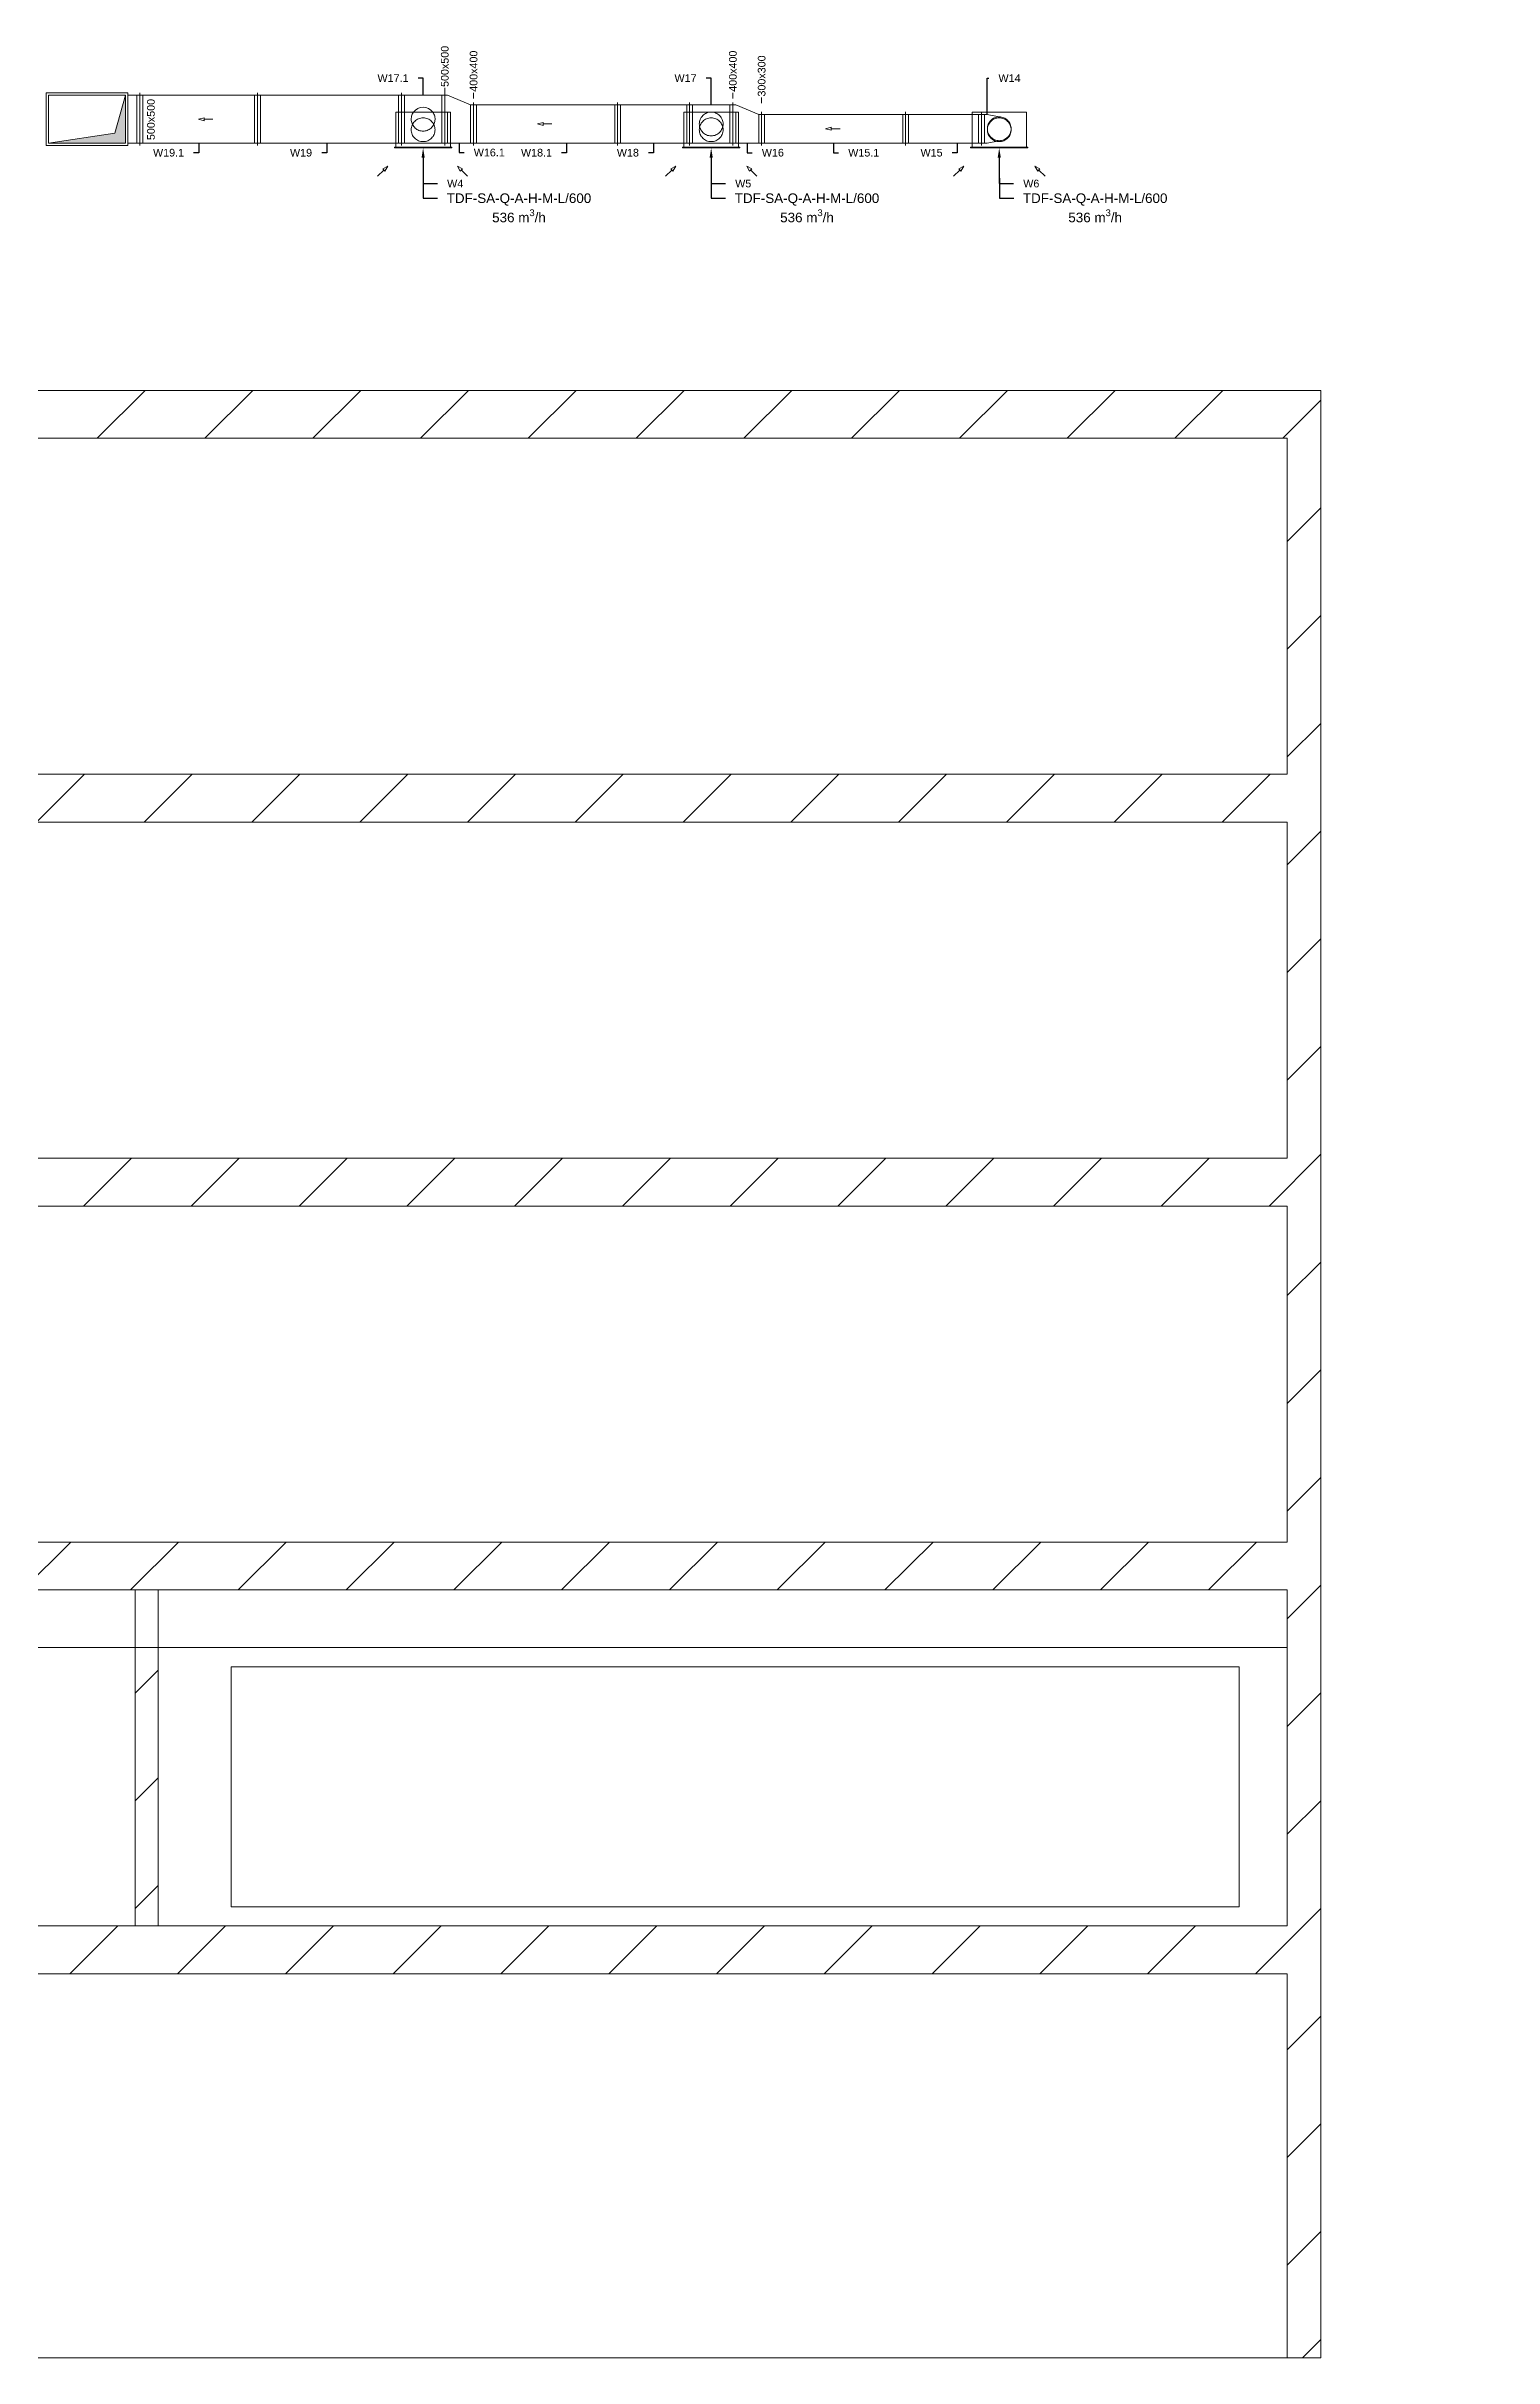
# Model space of a CAD drawing. Header units: millimetres. Extents: x 59762 to 60194, y -87842 to -87548.
# Drawn here: x 60080.2 to 60095.27, y -87760.77 to -87736.68 of the extents above; entities that cross this region are included whole.
import ezdxf
from ezdxf import colors
from ezdxf.entities.mleader import LeaderData, LeaderLine
from ezdxf.math import Vec2, Vec3

# ---------------------------------------------------------------- set-up
doc = ezdxf.new("R2010")
doc.units = ezdxf.units.MM
doc.linetypes.add('ACAD_ISO02W100', pattern=[15, 12, -3])
doc.linetypes.add('JIS_02_1.2', pattern=[2.5, 1.25, -1.25])
for name, color, linetype, lineweight in [('kanały', 7, 'Continuous', 20), ('nawi. strzałki', 150, 'Continuous', 20), ('wymiary', 7, 'Continuous', 13), ('wyw opis', 30, 'Continuous', 20)]:
    doc.layers.add(name, color=color, linetype=linetype, lineweight=lineweight)
doc.layers.add('osie', color=7, linetype='JIS_02_1.2', lineweight=5, transparency=0.7)
doc.layers.add('podkład', color=7, linetype='Continuous', lineweight=13, transparency=0.7)
doc.styles.add('styl1', font='arial.ttf', dxfattribs={"height": 0.08})
pattern_1 = [(45, (57055.1895, -93764.5918), (-0.56126601, 0.56126601), [])]

# ---------------------------------------------------------------- blocks, each defined once
blk = doc.blocks.new('_None')

msp = doc.modelspace()

# ---------------------------------------------------------------- hatches: boundary and pattern name
at = {"layer": 'kanały'}
h = msp.add_hatch(color=256, dxfattribs=at)
h.dxf.hatch_style = 1
h.paths.add_polyline_path([(60080.224249, -87737.694224), (60080.915043, -87737.590164), (60081.024249, -87737.194224), (60081.024249, -87737.694224)])
at = {"layer": 'podkład'}
h = msp.add_hatch(dxfattribs=at)
h.set_pattern_fill('ANSI31', color=256, scale=0.25)
h.set_pattern_definition(pattern_1)
h.paths.add_polyline_path([(60093.474249, -87740.269497), (60062.774249, -87740.269497), (60062.774249, -87760.769497), (60063.124249, -87760.769497), (60063.124249, -87756.769497), (60093.124249, -87756.769497), (60093.124249, -87760.769497), (60093.474249, -87760.769497)])
h.paths.add_polyline_path([(60063.124249, -87744.769497), (60093.124249, -87744.769497), (60093.124249, -87748.269497), (60063.124249, -87748.269497)], flags=16)
h.paths.add_polyline_path([(60063.124249, -87744.269497), (60063.124249, -87740.769497), (60093.124249, -87740.769497), (60093.124249, -87744.269497)], flags=16)
h.paths.add_polyline_path([(60063.124249, -87748.769497), (60093.124249, -87748.769497), (60093.124249, -87752.269497), (60063.124249, -87752.269497)], flags=16)
h.paths.add_polyline_path([(60063.124249, -87752.769497), (60093.124249, -87752.769497), (60093.124249, -87752.869497), (60093.124249, -87756.269497), (60063.124249, -87756.269497), (60063.124249, -87752.869497)], flags=16)
h.paths.add_polyline_path([(60063.624249, -87753.169497), (60074.124249, -87753.169497), (60074.124249, -87755.669497), (60063.624249, -87755.669497)], flags=0)
h.paths.add_polyline_path([(60082.124249, -87753.169497), (60092.624249, -87753.169497), (60092.624249, -87755.669497), (60082.124249, -87755.669497)], flags=0)
h.paths.add_polyline_path([(60081.364249, -87752.869497), (60081.124249, -87752.869497), (60081.124249, -87756.269497), (60081.364249, -87756.269497)], flags=0)
h.paths.add_polyline_path([(60075.124249, -87752.869497), (60074.884249, -87752.869497), (60074.884249, -87756.269497), (60075.124249, -87756.269497)], flags=0)
h = msp.add_hatch(dxfattribs=at)
h.set_pattern_fill('ANSI31', color=256, scale=0.25)
h.set_pattern_definition(pattern_1)
h.paths.add_polyline_path([(60075.124249, -87752.869497), (60074.884249, -87752.869497), (60074.884249, -87756.269497), (60075.124249, -87756.269497)])
h.paths.add_polyline_path([(60081.364249, -87752.869497), (60081.124249, -87752.869497), (60081.124249, -87756.269497), (60081.364249, -87756.269497)])

# ---------------------------------------------------------------- linework, layer by layer
at = {"layer": 'kanały'}
for p, q in [((60081.049249, -87737.169224), (60080.199249, -87737.169224)), ((60080.199249, -87737.169224), (60080.199249, -87737.719224)), ((60080.224249, -87737.194224), (60081.024249, -87737.194224)), ((60080.224249, -87737.694224), (60080.224249, -87737.194224)), ((60080.915043, -87737.590164), (60081.024249, -87737.194224)), ((60081.024249, -87737.194224), (60081.024249, -87737.694224)), ((60081.049249, -87737.719224), (60081.049249, -87737.169224)), ((60081.049249, -87737.194224), (60081.174249, -87737.194224)), ((60081.174249, -87737.169224), (60081.174249, -87737.719224)), ((60083.869249, -87737.372224), (60083.869249, -87737.194224)), ((60083.899249, -87737.372224), (60083.899249, -87737.194224)), ((60083.929249, -87737.372224), (60083.929249, -87737.194224)), ((60084.319249, -87737.372224), (60084.319249, -87737.194224)), ((60084.349249, -87737.372224), (60084.349249, -87737.194224)), ((60083.840749, -87737.372224), (60084.407749, -87737.372224)), ((60083.840749, -87737.372224), (60083.840749, -87737.736224)), ((60084.407749, -87737.372224), (60084.407749, -87737.736224)), ((60086.840749, -87737.372224), (60087.407749, -87737.372224)), ((60086.840749, -87737.372224), (60086.840749, -87737.736224)), ((60086.869249, -87737.372224), (60086.869249, -87737.294224)), ((60086.899249, -87737.372224), (60086.899249, -87737.294224)), ((60086.929249, -87737.372224), (60086.929249, -87737.294224)), ((60087.319249, -87737.372224), (60087.319249, -87737.294224)), ((60087.349249, -87737.372224), (60087.349249, -87737.294224)), ((60087.407749, -87737.372224), (60087.407749, -87737.736224)), ((60089.840749, -87737.372224), (60090.407749, -87737.372224)), ((60089.840749, -87737.372224), (60089.840749, -87737.736224)), ((60089.840749, -87737.394224), (60089.939249, -87737.394224)), ((60090.407749, -87737.372224), (60090.407749, -87737.736224)), ((60080.199249, -87737.719224), (60081.049249, -87737.719224)), ((60080.224249, -87737.694224), (60080.915043, -87737.590164)), ((60081.024249, -87737.694224), (60080.224249, -87737.694224)), ((60081.049249, -87737.694224), (60081.174249, -87737.694224)), ((60083.826249, -87737.744224), (60083.826249, -87737.736224)), ((60083.826249, -87737.736224), (60084.422249, -87737.736224)), ((60083.826249, -87737.744224), (60084.422249, -87737.744224)), ((60084.407749, -87737.694224), (60084.619249, -87737.694224)), ((60084.422249, -87737.736224), (60084.422249, -87737.744224)), ((60086.826249, -87737.744224), (60086.826249, -87737.736224)), ((60086.826249, -87737.736224), (60087.422249, -87737.736224)), ((60086.826249, -87737.744224), (60087.422249, -87737.744224)), ((60087.422249, -87737.736224), (60087.422249, -87737.744224)), ((60089.826249, -87737.744224), (60089.826249, -87737.736224)), ((60089.826249, -87737.736224), (60090.422249, -87737.736224)), ((60089.826249, -87737.744224), (60090.422249, -87737.744224)), ((60089.840749, -87737.694224), (60089.939249, -87737.694224)), ((60090.422249, -87737.736224), (60090.422249, -87737.744224))]:
    msp.add_line(p, q, dxfattribs=at)
at = {"layer": 'kanały', "ltscale": 20}
for p, q in [((60081.144249, -87737.194224), (60081.144249, -87737.694224)), ((60081.174249, -87737.194224), (60081.174249, -87737.169224)), ((60081.174249, -87737.694224), (60081.174249, -87737.194224)), ((60081.174249, -87737.194224), (60082.399249, -87737.194224)), ((60081.204249, -87737.194224), (60081.204249, -87737.694224)), ((60082.369249, -87737.194224), (60082.369249, -87737.694224)), ((60082.399249, -87737.194224), (60082.399249, -87737.169224)), ((60082.399249, -87737.194224), (60082.399249, -87737.169224)), ((60082.399249, -87737.194224), (60083.899249, -87737.194224)), ((60082.399249, -87737.194224), (60082.399249, -87737.694224)), ((60082.399249, -87737.194224), (60082.399249, -87737.694224)), ((60082.429249, -87737.194224), (60082.429249, -87737.694224)), ((60083.899249, -87737.194224), (60083.899249, -87737.169224)), ((60083.899249, -87737.194224), (60083.899249, -87737.169224)), ((60083.899249, -87737.194224), (60084.349249, -87737.194224)), ((60084.349249, -87737.194224), (60084.349249, -87737.169224)), ((60084.349249, -87737.169224), (60084.349249, -87737.194224)), ((60084.349249, -87737.169224), (60084.349249, -87737.194224)), ((60084.379249, -87737.194224), (60084.349249, -87737.194224)), ((60084.379249, -87737.194224), (60084.619249, -87737.294224)), ((60084.649249, -87737.269224), (60084.649249, -87737.294224)), ((60084.649249, -87737.294224), (60084.649249, -87737.269224)), ((60086.149249, -87737.294224), (60086.149249, -87737.269224)), ((60086.149249, -87737.294224), (60086.149249, -87737.269224)), ((60086.899249, -87737.294224), (60086.899249, -87737.269224)), ((60086.899249, -87737.294224), (60086.899249, -87737.269224)), ((60087.349249, -87737.269224), (60087.349249, -87737.294224)), ((60087.349249, -87737.269224), (60087.349249, -87737.294224)), ((60084.619249, -87737.694224), (60084.619249, -87737.294224)), ((60084.619249, -87737.294224), (60084.649249, -87737.294224)), ((60084.649249, -87737.694224), (60084.649249, -87737.294224)), ((60084.649249, -87737.294224), (60086.149249, -87737.294224)), ((60084.649249, -87737.294224), (60084.649249, -87737.694224)), ((60084.679249, -87737.294224), (60084.679249, -87737.694224)), ((60086.119249, -87737.294224), (60086.119249, -87737.694224)), ((60086.149249, -87737.294224), (60086.149249, -87737.694224)), ((60086.149249, -87737.294224), (60086.899249, -87737.294224)), ((60086.149249, -87737.294224), (60086.149249, -87737.694224)), ((60086.179249, -87737.294224), (60086.179249, -87737.694224)), ((60086.899249, -87737.294224), (60087.349249, -87737.294224)), ((60087.379249, -87737.294224), (60087.349249, -87737.294224)), ((60087.379249, -87737.294224), (60087.619249, -87737.394224)), ((60087.619249, -87737.694224), (60087.619249, -87737.394224)), ((60087.619249, -87737.394224), (60087.649249, -87737.394224)), ((60087.649249, -87737.394224), (60087.649249, -87737.369224)), ((60087.649249, -87737.394224), (60087.649249, -87737.369224)), ((60087.649249, -87737.394224), (60087.649249, -87737.694224)), ((60087.649249, -87737.394224), (60089.149249, -87737.394224)), ((60087.649249, -87737.394224), (60087.649249, -87737.694224)), ((60087.679249, -87737.394224), (60087.679249, -87737.694224)), ((60089.119249, -87737.394224), (60089.119249, -87737.694224)), ((60089.149249, -87737.394224), (60089.149249, -87737.369224)), ((60089.149249, -87737.394224), (60089.149249, -87737.369224)), ((60089.149249, -87737.394224), (60089.149249, -87737.694224)), ((60089.149249, -87737.394224), (60089.840749, -87737.394224)), ((60089.149249, -87737.394224), (60089.149249, -87737.694224)), ((60089.179249, -87737.394224), (60089.179249, -87737.694224)), ((60081.174249, -87737.694224), (60082.399249, -87737.694224)), ((60081.174249, -87737.719224), (60081.174249, -87737.694224)), ((60082.399249, -87737.694224), (60083.840749, -87737.694224)), ((60082.399249, -87737.719224), (60082.399249, -87737.694224)), ((60082.399249, -87737.719224), (60082.399249, -87737.694224)), ((60084.619249, -87737.694224), (60084.649249, -87737.694224)), ((60084.649249, -87737.694224), (60084.649249, -87737.719224)), ((60084.649249, -87737.694224), (60086.149249, -87737.694224)), ((60084.649249, -87737.719224), (60084.649249, -87737.694224)), ((60086.149249, -87737.719224), (60086.149249, -87737.694224)), ((60086.149249, -87737.694224), (60086.840749, -87737.694224)), ((60086.149249, -87737.719224), (60086.149249, -87737.694224)), ((60087.349249, -87737.694224), (60087.349249, -87737.719224)), ((60087.407749, -87737.694224), (60087.619249, -87737.694224)), ((60087.619249, -87737.694224), (60087.649249, -87737.694224)), ((60087.649249, -87737.719224), (60087.649249, -87737.694224)), ((60087.649249, -87737.694224), (60089.149249, -87737.694224)), ((60087.649249, -87737.719224), (60087.649249, -87737.694224)), ((60089.149249, -87737.719224), (60089.149249, -87737.694224)), ((60089.149249, -87737.694224), (60089.840749, -87737.694224)), ((60089.149249, -87737.719224), (60089.149249, -87737.694224))]:
    msp.add_line(p, q, dxfattribs=at)
at = {"layer": 'kanały', "linetype": 'ACAD_ISO02W100', "ltscale": 0.09}
for p, q in [((60083.869249, -87737.372224), (60083.869249, -87737.694224)), ((60083.899249, -87737.372224), (60083.899249, -87737.694224)), ((60083.899249, -87737.372224), (60083.899249, -87737.694224)), ((60083.929249, -87737.372224), (60083.929249, -87737.694224)), ((60084.319249, -87737.372224), (60084.319249, -87737.694224)), ((60084.349249, -87737.372224), (60084.349249, -87737.694224)), ((60084.349249, -87737.694224), (60084.349249, -87737.372224)), ((60084.349249, -87737.694224), (60084.349249, -87737.372224)), ((60084.379249, -87737.694224), (60084.379249, -87737.372224)), ((60086.869249, -87737.372224), (60086.869249, -87737.694224)), ((60086.899249, -87737.372224), (60086.899249, -87737.694224)), ((60086.899249, -87737.372224), (60086.899249, -87737.694224)), ((60086.929249, -87737.372224), (60086.929249, -87737.694224)), ((60087.319249, -87737.372224), (60087.319249, -87737.694224)), ((60087.349249, -87737.694224), (60087.349249, -87737.372224)), ((60087.349249, -87737.694224), (60087.349249, -87737.372224)), ((60087.379249, -87737.694224), (60087.379249, -87737.372224)), ((60089.909249, -87737.394224), (60089.909249, -87737.694224)), ((60089.939249, -87737.394224), (60089.939249, -87737.369224)), ((60089.939249, -87737.394224), (60089.939249, -87737.369224)), ((60089.939249, -87737.394224), (60089.939249, -87737.694224)), ((60089.939249, -87737.394224), (60089.939249, -87737.694224)), ((60089.939249, -87737.394224), (60089.999249, -87737.394224)), ((60089.969249, -87737.394224), (60089.969249, -87737.694224)), ((60089.999249, -87737.394224), (60090.124249, -87737.420224)), ((60083.840749, -87737.694224), (60083.899249, -87737.694224)), ((60083.899249, -87737.719224), (60083.899249, -87737.694224)), ((60083.899249, -87737.694224), (60084.349249, -87737.694224)), ((60083.899249, -87737.719224), (60083.899249, -87737.694224)), ((60084.349249, -87737.719224), (60084.349249, -87737.694224)), ((60084.349249, -87737.694224), (60084.349249, -87737.719224)), ((60084.349249, -87737.694224), (60084.349249, -87737.719224)), ((60084.407749, -87737.694224), (60084.349249, -87737.694224)), ((60086.840749, -87737.694224), (60086.899249, -87737.694224)), ((60086.899249, -87737.719224), (60086.899249, -87737.694224)), ((60086.899249, -87737.694224), (60087.349249, -87737.694224)), ((60086.899249, -87737.719224), (60086.899249, -87737.694224)), ((60087.349249, -87737.694224), (60087.349249, -87737.719224)), ((60087.407749, -87737.694224), (60087.349249, -87737.694224)), ((60089.939249, -87737.719224), (60089.939249, -87737.694224)), ((60089.939249, -87737.719224), (60089.939249, -87737.694224)), ((60089.939249, -87737.694224), (60089.999249, -87737.694224)), ((60089.999249, -87737.694224), (60090.124249, -87737.668224))]:
    msp.add_line(p, q, dxfattribs=at)
for centre in [(60084.124249, -87737.554224), (60087.124249, -87737.494224), (60087.124249, -87737.554224), (60090.124249, -87737.544224), (60090.124249, -87737.554224)]:
    msp.add_circle(centre, 0.124, dxfattribs=at)
msp.add_arc((60084.124249, -87737.444224), 0.124, 144.5040674, 35.4959326, dxfattribs=at)
at = {"layer": 'kanały'}
msp.add_arc((60084.124249, -87737.444224), 0.124, 35.4959326, 144.5040674, dxfattribs=at)
at = {"layer": 'nawi. strzałki', "color": 7, "ltscale": 20}
for p, q in [((60081.784845, -87737.444224), (60081.842801, -87737.428695)), ((60081.784845, -87737.444224), (60081.842801, -87737.459753)), ((60081.842801, -87737.459753), (60081.842801, -87737.428695)), ((60081.934845, -87737.444224), (60081.842801, -87737.444224)), ((60085.316293, -87737.494224), (60085.374249, -87737.478695)), ((60085.316293, -87737.494224), (60085.374249, -87737.509753)), ((60085.374249, -87737.509753), (60085.374249, -87737.478695)), ((60085.466293, -87737.494224), (60085.374249, -87737.494224)), ((60088.316293, -87737.544224), (60088.374249, -87737.528695)), ((60088.374249, -87737.559753), (60088.374249, -87737.528695)), ((60088.316293, -87737.544224), (60088.374249, -87737.559753)), ((60088.466293, -87737.544224), (60088.374249, -87737.544224)), ((60083.649472, -87738.039219), (60083.714558, -87737.974133)), ((60083.755538, -87737.933153), (60083.703577, -87737.963153)), ((60083.725538, -87737.985114), (60083.703577, -87737.963153)), ((60083.755538, -87737.933153), (60083.725538, -87737.985114)), ((60084.481558, -87737.933153), (60084.511558, -87737.985114)), ((60084.481558, -87737.933153), (60084.53352, -87737.963153)), ((60084.53352, -87737.963153), (60084.511558, -87737.985114)), ((60084.587624, -87738.039219), (60084.522539, -87737.974133)), ((60086.649472, -87738.039219), (60086.714558, -87737.974133)), ((60086.755538, -87737.933153), (60086.703577, -87737.963153)), ((60086.725538, -87737.985114), (60086.703577, -87737.963153)), ((60086.755538, -87737.933153), (60086.725538, -87737.985114)), ((60087.49496, -87737.933153), (60087.52496, -87737.985114)), ((60087.49496, -87737.933153), (60087.546921, -87737.963153)), ((60087.546921, -87737.963153), (60087.52496, -87737.985114)), ((60087.601026, -87738.039219), (60087.53594, -87737.974133)), ((60089.649472, -87738.039219), (60089.714558, -87737.974133)), ((60089.755538, -87737.933153), (60089.703577, -87737.963153)), ((60089.725538, -87737.985114), (60089.703577, -87737.963153)), ((60089.755538, -87737.933153), (60089.725538, -87737.985114)), ((60090.49496, -87737.933153), (60090.52496, -87737.985114)), ((60090.49496, -87737.933153), (60090.546921, -87737.963153)), ((60090.546921, -87737.963153), (60090.52496, -87737.985114)), ((60090.601026, -87738.039219), (60090.53594, -87737.974133))]:
    msp.add_line(p, q, dxfattribs=at)
at = {"layer": 'osie', "ltscale": 20}
for p, q in [((60060.274249, -87740.769497), (60095.274249, -87740.769497)), ((60060.274249, -87760.769497), (60095.274249, -87760.769497))]:
    msp.add_line(p, q, dxfattribs=at)
at = {"layer": 'podkład'}
for p, q in [((60062.774249, -87740.269497), (60093.474249, -87740.269497)), ((60093.474249, -87740.269497), (60093.474249, -87760.769497)), ((60063.124249, -87740.769497), (60093.124249, -87740.769497)), ((60093.124249, -87740.769497), (60093.124249, -87744.269497)), ((60063.124249, -87744.269497), (60093.124249, -87744.269497)), ((60063.124249, -87744.769497), (60093.124249, -87744.769497)), ((60093.124249, -87744.769497), (60093.124249, -87748.269497)), ((60063.124249, -87748.269497), (60093.124249, -87748.269497)), ((60063.124249, -87748.769497), (60093.124249, -87748.769497)), ((60093.124249, -87748.769497), (60093.124249, -87752.269497)), ((60063.124249, -87752.269497), (60093.124249, -87752.269497)), ((60063.124249, -87752.269497), (60093.124249, -87752.269497)), ((60063.124249, -87752.769497), (60093.124249, -87752.769497)), ((60081.124249, -87752.869497), (60081.124249, -87752.769497)), ((60081.124249, -87756.269497), (60081.124249, -87752.869497)), ((60081.364249, -87752.869497), (60081.364249, -87752.769497)), ((60081.364249, -87756.269497), (60081.364249, -87752.869497)), ((60093.124249, -87752.869497), (60093.124249, -87752.769497)), ((60093.124249, -87756.269497), (60093.124249, -87752.869497)), ((60063.124249, -87753.369497), (60093.124249, -87753.369497)), ((60063.124249, -87756.269497), (60093.124249, -87756.269497)), ((60063.124249, -87756.769497), (60093.124249, -87756.769497)), ((60093.124249, -87756.769497), (60093.124249, -87760.769497)), ((60062.774249, -87760.769497), (60093.474249, -87760.769497))]:
    msp.add_line(p, q, dxfattribs=at)
msp.add_lwpolyline([(60092.624249, -87753.569497), (60082.124249, -87753.569497), (60082.124249, -87756.069497), (60092.624249, -87756.069497)], close=True, dxfattribs=at)
at = {"layer": 'wymiary', "color": 7}
for p, q in [((60084.349249, -87737.118197), (60084.349249, -87737.178552)), ((60084.649249, -87737.168197), (60084.649249, -87737.228552)), ((60087.349249, -87737.168197), (60087.349249, -87737.228552)), ((60087.649249, -87737.218197), (60087.649249, -87737.278552))]:
    msp.add_line(p, q, dxfattribs=at)

# ---------------------------------------------------------------- texts
at = {"layer": 'wymiary', "color": 7, "ltscale": 20, "char_height": 0.08, "attachment_point": 1, "rotation": 90, "style": 'styl1'}
for s, insert in [('500x500', (60084.309536, -87737.108371)), ('400x400', (60084.609536, -87737.158371)), ('400x400', (60087.309536, -87737.158371)), ('300x300', (60087.609536, -87737.208371))]:
    msp.add_mtext_dynamic_manual_height_columns(s, width=0.44264358, gutter_width=1, heights=[0], dxfattribs=dict(at, insert=insert))
at = {"layer": 'wymiary', "ltscale": 20, "insert": (60081.248956, -87737.661999), "char_height": 0.08, "attachment_point": 1, "rotation": 90, "style": 'styl1'}
msp.add_mtext_dynamic_manual_height_columns('500x500', width=0.44264358, gutter_width=1, heights=[0], dxfattribs=at)

# ---------------------------------------------------------------- leaders
at = {"layer": 'wymiary'}
ml = msp.add_multileader_mtext('Standard', dxfattribs=at)
ml.set_content('W17.1', color=256, style='styl1')
ml.set_leader_properties()
ml.set_arrow_properties(name='NONE')
ml.build(insert=Vec2(0, 0))
ml.multileader.update_dxf_attribs({"dogleg_length": 0.15, "arrow_head_size": 0.1})
ctx = ml.context
ctx.base_point, ctx.char_height, ctx.arrow_head_size, ctx.landing_gap_size, ctx.plane_origin = Vec3(60083.570722, -87737.016527), 0.08, 0.1, 0.1, Vec3(60084.353672, -87738.316989)
ctx.text_align_type = 2
notes = []
notes.append((ctx, [(1, (1, 1, 0), (60084.124249, -87737.016527), (-1, 0), 0.052408, [(0, [(60084.124249, -87737.194224)], 0, [])])]))
ctx.mtext.insert, ctx.mtext.width, ctx.mtext.alignment, ctx.mtext.flow_direction = Vec3(60083.971841, -87736.976527), 0.51353508, 3, 5
ml = msp.add_multileader_mtext('Standard', dxfattribs=at)
ml.set_content('W17', color=256, style='styl1')
ml.set_leader_properties()
ml.set_arrow_properties(name='NONE')
ml.build(insert=Vec2(0, 0))
ml.multileader.update_dxf_attribs({"dogleg_length": 0.15, "arrow_head_size": 0.1})
ctx = ml.context
ctx.base_point, ctx.char_height, ctx.arrow_head_size, ctx.landing_gap_size, ctx.plane_origin = Vec3(60086.648485, -87737.016527), 0.08, 0.1, 0.1, Vec3(60087.353672, -87738.266989)
ctx.text_align_type = 2
notes.append((ctx, [(1, (1, 1, 0), (60087.124249, -87737.016527), (-1, 0), 0.052408, [(0, [(60087.124249, -87737.294224)], 0, [])])]))
ctx.mtext.insert, ctx.mtext.width, ctx.mtext.alignment, ctx.mtext.flow_direction = Vec3(60086.971841, -87736.976527), 0.51353508, 3, 5
ml = msp.add_multileader_mtext('Standard', dxfattribs=at)
ml.set_content('W14', color=256, style='styl1')
ml.set_leader_properties()
ml.set_arrow_properties(name='NONE')
ml.build(insert=Vec2(0, 0))
ml.multileader.update_dxf_attribs({"dogleg_length": 0.15, "arrow_head_size": 0.1})
ctx = ml.context
ctx.base_point, ctx.char_height, ctx.arrow_head_size, ctx.landing_gap_size, ctx.plane_origin = Vec3(60090.016156, -87737.016527), 0.08, 0.1, 0.1, Vec3(60090.103672, -87737.966989)
notes.append((ctx, [(0, (1, 1, 0), (60089.999249, -87737.016527), (1, 0), 0.016907, [(0, [(60089.999249, -87737.394224)], 0, [])])]))
ctx.mtext.insert, ctx.mtext.width, ctx.mtext.flow_direction = Vec3(60090.116156, -87736.976527), 0.51353508, 5
ml = msp.add_multileader_mtext('Standard', dxfattribs=at)
ml.set_content('W19.1', color=256, style='styl1')
ml.set_leader_properties()
ml.set_arrow_properties(name='NONE')
ml.build(insert=Vec2(0, 0))
ml.multileader.update_dxf_attribs({"dogleg_length": 0.15, "arrow_head_size": 0.1})
ctx = ml.context
ctx.base_point, ctx.char_height, ctx.arrow_head_size, ctx.landing_gap_size, ctx.plane_origin = Vec3(60081.233222, -87737.79375), 0.08, 0.1, 0.1, Vec3(60081.891172, -87738.266989)
ctx.text_align_type = 2
notes.append((ctx, [(1, (1, 1, 0), (60081.786749, -87737.79375), (-1, 0), 0.052408, [(0, [(60081.786749, -87737.694224)], 0, [])])]))
ctx.mtext.insert, ctx.mtext.width, ctx.mtext.alignment, ctx.mtext.flow_direction = Vec3(60081.634341, -87737.753068), 0.33810374, 3, 5
ml = msp.add_multileader_mtext('Standard', dxfattribs=at)
ml.set_content('W19', color=256, style='styl1')
ml.set_leader_properties()
ml.set_arrow_properties(name='NONE')
ml.build(insert=Vec2(0, 0))
ml.multileader.update_dxf_attribs({"dogleg_length": 0.15, "arrow_head_size": 0.1})
ctx = ml.context
ctx.base_point, ctx.char_height, ctx.arrow_head_size, ctx.landing_gap_size, ctx.plane_origin = Vec3(60082.644071, -87737.79375), 0.08, 0.1, 0.1, Vec3(60083.224422, -87738.266989)
ctx.text_align_type = 2
notes.append((ctx, [(1, (1, 1, 0), (60083.119999, -87737.79375), (-1, 0), 0.052408, [(0, [(60083.119999, -87737.694224)], 0, [])])]))
ctx.mtext.insert, ctx.mtext.width, ctx.mtext.alignment, ctx.mtext.flow_direction = Vec3(60082.967591, -87737.753068), 0.51353508, 3, 5
ml = msp.add_multileader_mtext('Standard', dxfattribs=at)
ml.set_content('W4', color=256, style='styl1')
ml.set_leader_properties()
ml.build(insert=Vec2(0, 0))
ml.multileader.update_dxf_attribs({"dogleg_length": 0.15, "arrow_head_size": 0.1})
ctx = ml.context
ctx.base_point, ctx.char_height, ctx.arrow_head_size, ctx.landing_gap_size, ctx.plane_origin = Vec3(60084.274249, -87738.115284), 0.08, 0.1, 0.1, Vec3(60084.512172, -87738.126989)
notes.append((ctx, [(0, (1, 1, 0), (60084.124249, -87738.115284), (1, 0), 0.15, [(0, [(60084.124249, -87737.744224)], 0, [])])]))
ctx.mtext.insert, ctx.mtext.width, ctx.mtext.flow_direction = Vec3(60084.374249, -87738.075284), 0.51353508, 5
ml = msp.add_multileader_mtext('Standard', dxfattribs=at)
ml.set_content('W16.1', color=256, style='styl1')
ml.set_leader_properties()
ml.set_arrow_properties(name='NONE')
ml.build(insert=Vec2(0, 0))
ml.multileader.update_dxf_attribs({"dogleg_length": 0.15, "arrow_head_size": 0.1})
ctx = ml.context
ctx.base_point, ctx.char_height, ctx.arrow_head_size, ctx.landing_gap_size, ctx.plane_origin = Vec3(60084.551657, -87737.792149), 0.08, 0.1, 0.1, Vec3(60084.603672, -87738.291989)
notes.append((ctx, [(0, (1, 1, 0), (60084.499249, -87737.792149), (1, 0), 0.052408, [(0, [(60084.499249, -87737.694224)], 0, [])])]))
ctx.mtext.insert, ctx.mtext.width, ctx.mtext.flow_direction = Vec3(60084.651657, -87737.751467), 0.51353508, 5
ml = msp.add_multileader_mtext('Standard', dxfattribs=at)
ml.set_content('W18.1', color=256, style='styl1')
ml.set_leader_properties()
ml.set_arrow_properties(name='NONE')
ml.build(insert=Vec2(0, 0))
ml.multileader.update_dxf_attribs({"dogleg_length": 0.15, "arrow_head_size": 0.1})
ctx = ml.context
ctx.base_point, ctx.char_height, ctx.arrow_head_size, ctx.landing_gap_size, ctx.plane_origin = Vec3(60085.065215, -87737.79375), 0.08, 0.1, 0.1, Vec3(60085.723164, -87738.266989)
ctx.text_align_type = 2
notes.append((ctx, [(1, (1, 1, 0), (60085.618742, -87737.79375), (-1, 0), 0.052408, [(0, [(60085.618742, -87737.694224)], 0, [])])]))
ctx.mtext.insert, ctx.mtext.width, ctx.mtext.alignment, ctx.mtext.flow_direction = Vec3(60085.466334, -87737.753068), 0.51353508, 3, 5
ml = msp.add_multileader_mtext('Standard', dxfattribs=at)
ml.set_content('W18', color=256, style='styl1')
ml.set_leader_properties()
ml.set_arrow_properties(name='NONE')
ml.build(insert=Vec2(0, 0))
ml.multileader.update_dxf_attribs({"dogleg_length": 0.15, "arrow_head_size": 0.1})
ctx = ml.context
ctx.base_point, ctx.char_height, ctx.arrow_head_size, ctx.landing_gap_size, ctx.plane_origin = Vec3(60086.048321, -87737.79375), 0.08, 0.1, 0.1, Vec3(60086.628672, -87738.266989)
ctx.text_align_type = 2
notes.append((ctx, [(1, (1, 1, 0), (60086.524249, -87737.79375), (-1, 0), 0.052408, [(0, [(60086.524249, -87737.694224)], 0, [])])]))
ctx.mtext.insert, ctx.mtext.width, ctx.mtext.alignment, ctx.mtext.flow_direction = Vec3(60086.371841, -87737.753068), 0.51353508, 3, 5
ml = msp.add_multileader_mtext('Standard', dxfattribs=at)
ml.set_content('W5', color=256, style='styl1')
ml.set_leader_properties()
ml.build(insert=Vec2(0, 0))
ml.multileader.update_dxf_attribs({"dogleg_length": 0.15, "arrow_head_size": 0.1})
ctx = ml.context
ctx.base_point, ctx.char_height, ctx.arrow_head_size, ctx.landing_gap_size, ctx.plane_origin = Vec3(60087.274249, -87738.115284), 0.08, 0.1, 0.1, Vec3(60087.228672, -87738.366989)
notes.append((ctx, [(0, (1, 1, 0), (60087.124249, -87738.115284), (1, 0), 0.15, [(0, [(60087.124249, -87737.744224)], 0, [])])]))
ctx.mtext.insert, ctx.mtext.width, ctx.mtext.flow_direction = Vec3(60087.374249, -87738.074602), 0.51353508, 5
ml = msp.add_multileader_mtext('Standard', dxfattribs=at)
ml.set_content('W16', color=256, style='styl1')
ml.set_leader_properties()
ml.set_arrow_properties(name='NONE')
ml.build(insert=Vec2(0, 0))
ml.multileader.update_dxf_attribs({"dogleg_length": 0.15, "arrow_head_size": 0.1})
ctx = ml.context
ctx.base_point, ctx.char_height, ctx.arrow_head_size, ctx.landing_gap_size, ctx.plane_origin = Vec3(60087.551657, -87737.79375), 0.08, 0.1, 0.1, Vec3(60087.603672, -87738.266989)
notes.append((ctx, [(0, (1, 1, 0), (60087.499249, -87737.79375), (1, 0), 0.052408, [(0, [(60087.499249, -87737.694224)], 0, [])])]))
ctx.mtext.insert, ctx.mtext.width, ctx.mtext.flow_direction = Vec3(60087.651657, -87737.753068), 0.51353508, 5
ml = msp.add_multileader_mtext('Standard', dxfattribs=at)
ml.set_content('W15.1', color=256, style='styl1')
ml.set_leader_properties()
ml.set_arrow_properties(name='NONE')
ml.build(insert=Vec2(0, 0))
ml.multileader.update_dxf_attribs({"dogleg_length": 0.15, "arrow_head_size": 0.1})
ctx = ml.context
ctx.base_point, ctx.char_height, ctx.arrow_head_size, ctx.landing_gap_size, ctx.plane_origin = Vec3(60088.451657, -87737.79375), 0.08, 0.1, 0.1, Vec3(60088.503672, -87737.966989)
notes.append((ctx, [(0, (1, 1, 0), (60088.399249, -87737.79375), (1, 0), 0.052408, [(0, [(60088.399249, -87737.694224)], 0, [])])]))
ctx.mtext.insert, ctx.mtext.width, ctx.mtext.flow_direction = Vec3(60088.551657, -87737.753068), 0.51353508, 5
ml = msp.add_multileader_mtext('Standard', dxfattribs=at)
ml.set_content('W15', color=256, style='styl1')
ml.set_leader_properties()
ml.set_arrow_properties(name='NONE')
ml.build(insert=Vec2(0, 0))
ml.multileader.update_dxf_attribs({"dogleg_length": 0.15, "arrow_head_size": 0.1})
ctx = ml.context
ctx.base_point, ctx.char_height, ctx.arrow_head_size, ctx.landing_gap_size, ctx.plane_origin = Vec3(60089.210384, -87737.79375), 0.08, 0.1, 0.1, Vec3(60089.791172, -87737.966989)
ctx.text_align_type = 2
notes.append((ctx, [(1, (1, 1, 0), (60089.686749, -87737.79375), (-1, 0), 0.052408, [(0, [(60089.686749, -87737.694224)], 0, [])])]))
ctx.mtext.insert, ctx.mtext.width, ctx.mtext.alignment, ctx.mtext.flow_direction = Vec3(60089.534341, -87737.753068), 0.51353508, 3, 5
ml = msp.add_multileader_mtext('Standard', dxfattribs=at)
ml.set_content('W6', color=256, style='styl1')
ml.set_leader_properties()
ml.build(insert=Vec2(0, 0))
ml.multileader.update_dxf_attribs({"dogleg_length": 0.15, "arrow_head_size": 0.1})
ctx = ml.context
ctx.base_point, ctx.char_height, ctx.arrow_head_size, ctx.landing_gap_size, ctx.plane_origin = Vec3(60090.274249, -87738.115284), 0.08, 0.1, 0.1, Vec3(60090.228672, -87738.316989)
notes.append((ctx, [(0, (1, 1, 0), (60090.124249, -87738.115284), (1, 0), 0.15, [(0, [(60090.124249, -87737.744224)], 0, [])])]))
ctx.mtext.insert, ctx.mtext.width, ctx.mtext.flow_direction = Vec3(60090.374249, -87738.074602), 0.51353508, 5
at = {"layer": 'wyw opis', "color": 7, "ltscale": 20}
ml = msp.add_multileader_mtext('Standard', dxfattribs=at)
ml.set_content('\\A1;TDF-SA-Q-A-H-M-L/600\\P536 m{\\H0.7x;\\S3^ ;}/h', color=7, style='styl1')
ml.set_leader_properties()
ml.build(insert=Vec2(0, 0))
ml.multileader.update_dxf_attribs({"dogleg_length": 0.3, "arrow_head_size": 0.1})
ctx = ml.context
ctx.base_point, ctx.char_height, ctx.arrow_head_size, ctx.landing_gap_size, ctx.plane_origin = Vec3(60084.2747, -87738.268414), 0.1, 0.1, 0.1, Vec3(60084.355103, -87738.108865)
ctx.text_align_type = 1
notes.append((ctx, [(0, (1, 1, 0), (60084.1247, -87738.268414), (1, 0), 0.15, [(0, [(60084.124249, -87737.744224)], 0, [])])]))
ctx.mtext.insert, ctx.mtext.alignment, ctx.mtext.flow_direction = Vec3(60085.122586, -87738.217527), 2, 5
ml = msp.add_multileader_mtext('Standard', dxfattribs=at)
ml.set_content('\\A1;TDF-SA-Q-A-H-M-L/600\\P536 m{\\H0.7x;\\S3^ ;}/h', color=7, style='styl1')
ml.set_leader_properties()
ml.build(insert=Vec2(0, 0))
ml.multileader.update_dxf_attribs({"dogleg_length": 0.3, "arrow_head_size": 0.1})
ctx = ml.context
ctx.base_point, ctx.char_height, ctx.arrow_head_size, ctx.landing_gap_size, ctx.plane_origin = Vec3(60087.274249, -87738.268414), 0.1, 0.1, 0.1, Vec3(60087.355103, -87738.108865)
ctx.text_align_type = 1
notes.append((ctx, [(0, (1, 1, 0), (60087.124249, -87738.268414), (1, 0), 0.15, [(0, [(60087.124249, -87737.744224)], 0, [])])]))
ctx.mtext.insert, ctx.mtext.alignment, ctx.mtext.flow_direction = Vec3(60088.122134, -87738.217527), 2, 5
ml = msp.add_multileader_mtext('Standard', dxfattribs=at)
ml.set_content('\\A1;TDF-SA-Q-A-H-M-L/600\\P536 m{\\H0.7x;\\S3^ ;}/h', color=7, style='styl1')
ml.set_leader_properties()
ml.build(insert=Vec2(0, 0))
ml.multileader.update_dxf_attribs({"dogleg_length": 0.3, "arrow_head_size": 0.1})
ctx = ml.context
ctx.base_point, ctx.char_height, ctx.arrow_head_size, ctx.landing_gap_size, ctx.plane_origin = Vec3(60090.275249, -87738.268414), 0.1, 0.1, 0.1, Vec3(60090.355103, -87738.108865)
ctx.text_align_type = 1
notes.append((ctx, [(0, (1, 1, 0), (60090.125249, -87738.268414), (1, 0), 0.15, [(0, [(60090.124249, -87737.744224)], 0, [])])]))
ctx.mtext.insert, ctx.mtext.alignment, ctx.mtext.flow_direction = Vec3(60091.123134, -87738.217527), 2, 5
for ctx, leaders in notes:
    for number, flags, end, landing, length, lines in leaders:
        leader = LeaderData()
        leader.index, (leader.has_last_leader_line, leader.has_dogleg_vector, leader.attachment_direction) = number, flags
        leader.last_leader_point, leader.dogleg_vector, leader.dogleg_length = Vec3(end), Vec3(landing), length
        for number, points, colour, breaks in lines:
            line = LeaderLine()
            line.index, line.vertices, line.color, line.breaks = number, Vec3.list(points), colors.encode_raw_color(colour), breaks
            leader.lines.append(line)
        ctx.leaders.append(leader)

doc.saveas('drawing.dxf')
